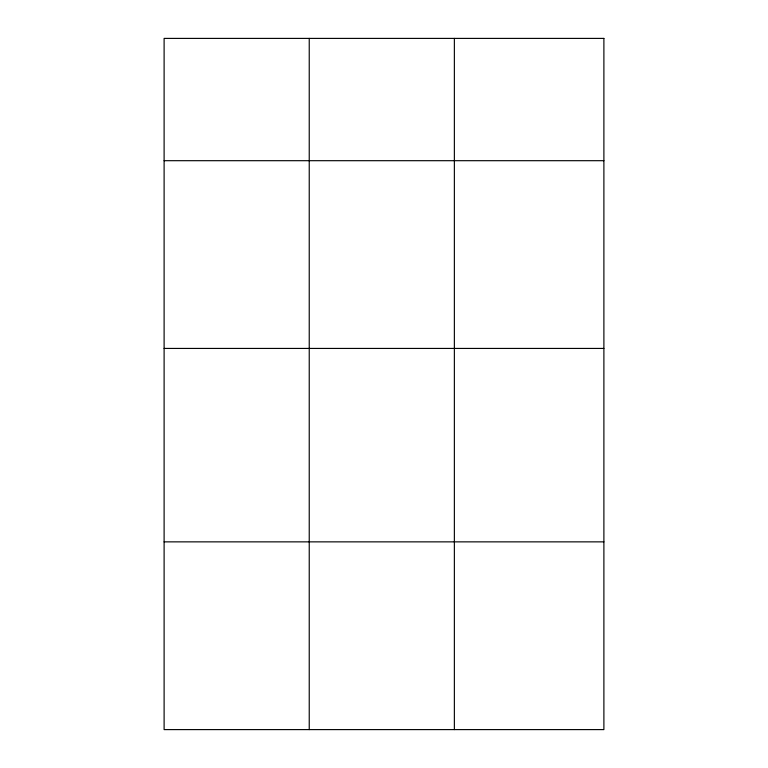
<?xml version="1.0" encoding="UTF-8"?>
<svg xmlns="http://www.w3.org/2000/svg" width="768" height="768" viewBox="0 0 768 768"><rect width="100%" height="100%" fill="white"/><g stroke="black" fill="none" stroke-linecap="round" stroke-linejoin="round"><path stroke-width="1.15" d="M164.112 160.694L603.888 160.694M164.112 348.432L603.888 348.432M164.112 541.862L603.888 541.862M454.368 38.4L454.368 729.6M309.235 38.4L309.235 729.6M603.888 38.4L164.112 38.4L164.112 729.6L603.888 729.6L603.888 38.4"/></g></svg>
